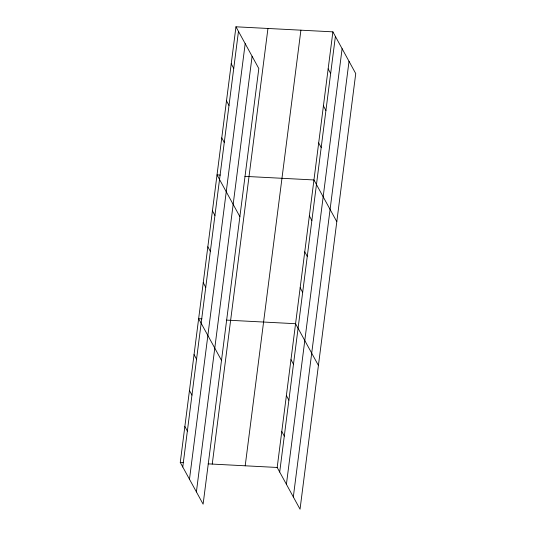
<?xml version="1.0" encoding="UTF-8"?>
<svg xmlns="http://www.w3.org/2000/svg" width="536" height="536" viewBox="0 0 536 536"><rect width="100%" height="100%" fill="white"/><g stroke="black" fill="none" stroke-linecap="round" stroke-linejoin="round"><path stroke-width="0.8" d="M235.961 26.8L258.814 68.534L203.111 504.155L180.264 462.421L235.961 26.8L332.89 31.845L355.737 73.579L300.039 509.2L277.186 467.466L332.89 31.845M182.769 466.997L238.473 31.383M189.483 479.258L245.18 43.644M196.397 491.894L252.101 56.273M212.249 464.082L267.946 28.468M245.2 465.797L300.904 30.183M279.698 472.042L335.395 36.428M286.412 484.303L342.109 48.689M293.326 496.939L349.023 61.318M220.303 175.078L217.026 174.91L239.873 216.645M244.912 176.364L313.949 179.955L336.802 221.69M201.925 318.833L198.642 318.665L221.495 360.4M226.527 320.113L295.57 323.711L318.418 365.445M180.264 462.421L183.54 462.588M208.149 463.868L277.186 467.466M328.153 68.876L330.658 73.452M323.416 105.9L325.928 110.483M318.685 142.931L321.191 147.507M231.23 63.831L233.736 68.407M309.352 215.894L311.865 220.477M226.494 100.855L228.999 105.438M304.756 251.833L307.269 256.416M221.757 137.886L224.269 142.462M300.167 287.772L302.673 292.355M212.43 210.849L214.936 215.432M290.974 359.649L293.48 364.232M207.834 246.788L210.34 251.371M286.378 395.588L288.884 400.164M203.238 282.727L205.744 287.309M281.782 431.527L284.288 436.103M194.045 354.604L196.558 359.18M189.456 390.543L191.962 395.119M184.86 426.482L187.365 431.058"/></g></svg>
